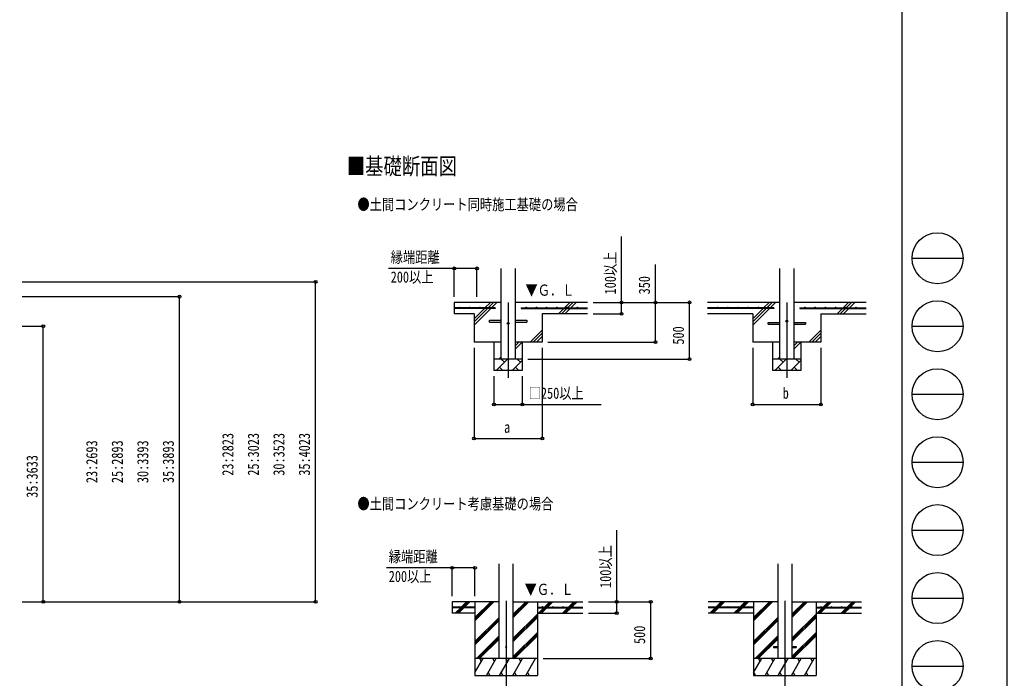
# Model space of a CAD drawing. Units: millimetres, scale not verified. Extents: x -12615 to 12615, y -8910 to 8910.
# Drawn here: x 3907 to 12615, y -5657 to 155 of the extents above; entities that cross this region are included whole.
import ezdxf
from ezdxf.enums import TextEntityAlignment as Align

# ---------------------------------------------------------------- set-up
doc = ezdxf.new("R2010")
doc.units = ezdxf.units.MM
doc.header["$LTSCALE"] = 40
for name, color, linetype in [('0-2_USER1', 3, 'Continuous'), ('0-3_YKK_12', 2, 'Continuous'), ('0-4_YKK_13', 4, 'Continuous'), ('0-5_YKK_A1', 4, 'Continuous'), ('0-6_YKK_D', 6, 'Continuous'), ('0-7_YKK_ZWAK', 7, 'Continuous')]:
    doc.layers.add(name, color=color, linetype=linetype)
doc.styles.add('ＭＳ ゴシック', font='')
doc.styles.get('ＭＳ ゴシック').set_extended_font_data('MS Gothic')

msp = doc.modelspace()

# ---------------------------------------------------------------- linework, layer by layer
at = {"layer": '0-3_YKK_12'}
for p, q in [((8213.37, -2340.08), (8213.37, -3006.03)), ((10670.76, -2340.08), (10670.76, -3006.03)), ((8196.31, -4972.97), (8196.31, -5732.18)), ((10653.7, -4972.97), (10653.7, -5732.18))]:
    msp.add_line(p, q, dxfattribs=at)
at = {"layer": '0-4_YKK_13'}
for p, q in [((8048.37, -2497.08), (8150.87, -2497.08)), ((8048.37, -2513.08), (8048.37, -2497.08)), ((8048.37, -2513.08), (8150.87, -2513.08)), ((8275.87, -2497.08), (8378.37, -2497.08)), ((8275.87, -2513.08), (8378.37, -2513.08)), ((8378.37, -2497.08), (8378.37, -2513.08)), ((10505.76, -2517.08), (10608.26, -2517.08)), ((10505.76, -2533.08), (10505.76, -2517.08)), ((10733.26, -2517.08), (10835.76, -2517.08)), ((10835.76, -2517.08), (10835.76, -2533.08)), ((10505.76, -2533.08), (10608.26, -2533.08)), ((10733.26, -2533.08), (10835.76, -2533.08)), ((10553.7, -5377.68), (10553.7, -5386.68)), ((10553.7, -5377.68), (10591.2, -5377.68)), ((10553.7, -5386.68), (10591.2, -5386.68)), ((10716.2, -5377.68), (10753.7, -5377.68)), ((10716.2, -5386.68), (10753.7, -5386.68)), ((10753.7, -5377.68), (10753.7, -5386.68))]:
    msp.add_line(p, q, dxfattribs=at)
for centre, radius in [((8213.37, -2525.08), 8), ((10670.76, -2505.08), 8), ((8196.31, -5382.18), 5)]:
    msp.add_circle(centre, radius, dxfattribs=at)
at = {"layer": '0-5_YKK_A1'}
for p, q in [((8150.87, -2840.08), (8150.87, -2040.08)), ((8275.87, -2040.08), (8275.87, -2840.08)), ((10608.26, -2840.08), (10608.26, -2040.08)), ((10733.26, -2040.08), (10733.26, -2840.08)), ((8150.87, -2340.08), (7738.37, -2340.08)), ((7738.37, -2340.08), (7738.37, -2440.08)), ((8009.3, -2387.58), (8056.8, -2340.08)), ((8037.59, -2387.58), (8085.09, -2340.08)), ((8065.87, -2387.58), (8113.37, -2340.08)), ((8913.37, -2340.08), (8275.87, -2340.08)), ((8709.3, -2387.58), (8756.8, -2340.08)), ((8737.59, -2387.58), (8785.09, -2340.08)), ((8765.87, -2387.58), (8813.37, -2340.08)), ((10608.26, -2340.08), (9970.76, -2340.08)), ((10466.69, -2387.58), (10514.19, -2340.08)), ((10494.98, -2387.58), (10542.48, -2340.08)), ((10523.26, -2387.58), (10570.76, -2340.08)), ((11370.76, -2340.08), (10733.26, -2340.08)), ((11166.69, -2387.58), (11214.19, -2340.08)), ((11194.98, -2387.58), (11242.48, -2340.08)), ((11223.26, -2387.58), (11270.76, -2340.08)), ((8098.37, -2387.58), (7738.37, -2387.58)), ((8098.37, -2392.58), (7738.37, -2392.58)), ((7913.37, -2540.08), (8060.87, -2392.58)), ((7913.37, -2483.52), (8004.3, -2392.58)), ((7913.37, -2511.8), (8032.59, -2392.58)), ((8098.37, -2387.58), (8098.37, -2392.58)), ((8328.37, -2387.58), (8913.37, -2387.58)), ((8328.37, -2387.58), (8328.37, -2392.58)), ((8328.37, -2392.58), (8913.37, -2392.58)), ((8656.8, -2440.08), (8704.3, -2392.58)), ((8685.09, -2440.08), (8732.59, -2392.58)), ((8713.37, -2440.08), (8760.87, -2392.58)), ((10555.76, -2387.58), (9970.76, -2387.58)), ((10555.76, -2392.58), (9970.76, -2392.58)), ((10370.76, -2540.08), (10518.26, -2392.58)), ((10370.76, -2483.52), (10461.69, -2392.58)), ((10370.76, -2511.8), (10489.98, -2392.58)), ((10555.76, -2387.58), (10555.76, -2392.58)), ((10785.76, -2387.58), (11370.76, -2387.58)), ((10785.76, -2387.58), (10785.76, -2392.58)), ((10785.76, -2392.58), (11370.76, -2392.58)), ((11114.19, -2440.08), (11161.69, -2392.58)), ((11142.48, -2440.08), (11189.98, -2392.58)), ((11170.76, -2440.08), (11218.26, -2392.58)), ((7913.37, -2440.08), (7738.37, -2440.08)), ((7913.37, -2440.08), (7913.37, -2690.08)), ((8913.37, -2440.08), (8513.37, -2440.08)), ((8513.37, -2440.08), (8513.37, -2690.08)), ((10370.76, -2440.08), (9970.76, -2440.08)), ((10370.76, -2440.08), (10370.76, -2690.08)), ((10970.76, -2440.08), (10970.76, -2690.08)), ((10970.76, -2440.08), (11370.76, -2440.08)), ((8406.8, -2690.08), (8513.37, -2583.52)), ((8435.09, -2690.08), (8513.37, -2611.8)), ((10864.19, -2690.08), (10970.76, -2583.52)), ((10892.48, -2690.08), (10970.76, -2611.8)), ((8150.87, -2690.08), (7913.37, -2690.08)), ((8088.37, -2690.08), (8088.37, -2940.08)), ((8275.87, -2751.75), (8337.54, -2690.08)), ((8275.87, -2723.47), (8309.26, -2690.08)), ((8513.37, -2690.08), (8275.87, -2690.08)), ((8338.37, -2690.08), (8338.37, -2940.08)), ((8463.37, -2690.08), (8513.37, -2640.08)), ((10608.26, -2690.08), (10370.76, -2690.08)), ((10545.76, -2690.08), (10545.76, -2940.08)), ((10733.26, -2751.75), (10794.93, -2690.08)), ((10733.26, -2723.47), (10766.64, -2690.08)), ((10970.76, -2690.08), (10733.26, -2690.08)), ((10795.76, -2690.08), (10795.76, -2940.08)), ((10920.76, -2690.08), (10970.76, -2640.08)), ((8338.37, -2840.08), (8088.37, -2840.08)), ((8109.11, -2940.08), (8209.11, -2840.08)), ((8130.97, -2840.08), (8150.87, -2820.18)), ((8180.56, -2868.64), (8152, -2840.08)), ((8250.53, -2940.08), (8338.37, -2852.24)), ((8321.98, -2868.64), (8293.42, -2840.08)), ((10795.76, -2840.08), (10545.76, -2840.08)), ((10566.5, -2940.08), (10666.5, -2840.08)), ((10588.36, -2840.08), (10608.26, -2820.18)), ((10637.94, -2868.64), (10609.39, -2840.08)), ((10707.92, -2940.08), (10795.76, -2852.24)), ((10779.37, -2868.64), (10750.81, -2840.08)), ((8338.37, -2940.08), (8088.37, -2940.08)), ((8137.66, -2911.53), (8166.22, -2940.08)), ((8279.08, -2911.53), (8307.64, -2940.08)), ((10795.76, -2940.08), (10545.76, -2940.08)), ((10595.05, -2911.53), (10623.6, -2940.08)), ((10736.47, -2911.53), (10765.03, -2940.08)), ((8133.81, -5482.18), (8133.81, -4646.83)), ((8258.81, -5482.18), (8258.81, -4646.83)), ((10591.2, -4645.83), (10591.2, -5482.18)), ((10716.2, -4645.83), (10716.2, -5482.18)), ((7921.31, -5029.68), (7721.31, -5029.68)), ((7921.31, -5034.68), (7721.31, -5034.68)), ((7749.18, -5080.78), (7795.28, -5034.68)), ((7761.92, -5082.18), (7809.42, -5034.68)), ((7776.06, -5082.18), (7823.56, -5034.68)), ((7800.28, -5029.68), (7847.78, -4982.18)), ((7814.42, -5029.68), (7861.92, -4982.18)), ((7828.56, -5029.68), (7876.06, -4982.18)), ((7921.31, -4982.18), (7921.31, -5632.18)), ((7921.31, -5149.06), (8088.19, -4982.18)), ((7921.31, -5134.92), (8074.05, -4982.18)), ((7921.31, -5120.78), (8059.91, -4982.18)), ((7921.31, -5029.68), (7921.31, -5034.68)), ((8258.81, -5119.93), (8396.56, -4982.18)), ((8258.81, -5105.79), (8382.42, -4982.18)), ((8258.81, -5091.65), (8368.28, -4982.18)), ((8258.81, -4982.18), (8871.31, -4982.18)), ((8471.31, -4982.18), (8471.31, -5632.18)), ((8471.31, -5029.68), (8871.31, -5029.68)), ((8471.31, -5029.68), (8471.31, -5034.68)), ((8471.31, -5034.68), (8871.31, -5034.68)), ((8480.41, -5082.18), (8527.91, -5034.68)), ((8494.55, -5082.18), (8542.05, -5034.68)), ((8508.69, -5082.18), (8556.19, -5034.68)), ((8532.91, -5029.68), (8580.41, -4982.18)), ((8547.05, -5029.68), (8594.55, -4982.18)), ((8561.19, -5029.68), (8608.69, -4982.18)), ((8692.54, -5082.18), (8740.04, -5034.68)), ((8706.68, -5082.18), (8754.18, -5034.68)), ((8720.82, -5082.18), (8768.32, -5034.68)), ((8745.04, -5029.68), (8792.54, -4982.18)), ((8759.18, -5029.68), (8806.68, -4982.18)), ((8773.32, -5029.68), (8820.83, -4982.18)), ((10591.2, -4982.18), (9978.7, -4982.18)), ((10378.7, -5029.68), (9978.7, -5029.68)), ((10378.7, -5034.68), (9978.7, -5034.68)), ((9993.03, -5082.18), (10040.53, -5034.68)), ((10007.17, -5082.18), (10054.67, -5034.68)), ((10021.32, -5082.18), (10068.82, -5034.68)), ((10045.53, -5029.68), (10093.03, -4982.18)), ((10059.67, -5029.68), (10061.34, -5028.02)), ((10064.53, -5024.83), (10107.18, -4982.18)), ((10073.82, -5029.68), (10121.32, -4982.18)), ((10206.57, -5080.78), (10252.66, -5034.68)), ((10219.31, -5082.18), (10266.81, -5034.68)), ((10233.45, -5082.18), (10280.95, -5034.68)), ((10257.66, -5029.68), (10305.17, -4982.18)), ((10271.81, -5029.68), (10319.31, -4982.18)), ((10285.95, -5029.68), (10333.45, -4982.18)), ((10378.7, -4982.18), (10378.7, -5632.18)), ((10378.7, -5149.06), (10545.58, -4982.18)), ((10378.7, -5134.92), (10531.44, -4982.18)), ((10378.7, -5120.78), (10517.3, -4982.18)), ((10378.7, -5029.68), (10378.7, -5034.68)), ((10716.2, -5119.93), (10853.95, -4982.18)), ((10716.2, -5105.79), (10839.81, -4982.18)), ((10716.2, -5091.65), (10825.67, -4982.18)), ((10716.2, -4982.18), (11328.7, -4982.18)), ((10928.7, -4982.18), (10928.7, -5632.18)), ((10928.7, -5029.68), (11328.7, -5029.68)), ((10928.7, -5029.68), (10928.7, -5034.68)), ((10928.7, -5034.68), (11328.7, -5034.68)), ((10937.8, -5082.18), (10985.3, -5034.68)), ((10951.94, -5082.18), (10999.44, -5034.68)), ((10966.08, -5082.18), (11013.58, -5034.68)), ((10990.3, -5029.68), (11037.8, -4982.18)), ((11004.44, -5029.68), (11051.94, -4982.18)), ((11018.58, -5029.68), (11066.08, -4982.18)), ((11149.93, -5082.18), (11197.43, -5034.68)), ((11164.07, -5082.18), (11211.57, -5034.68)), ((11178.21, -5082.18), (11225.71, -5034.68)), ((11202.43, -5029.68), (11249.93, -4982.18)), ((11216.57, -5029.68), (11264.07, -4982.18)), ((11230.71, -5029.68), (11278.21, -4982.18)), ((7921.31, -5082.18), (7721.31, -5082.18)), ((7921.31, -5332.91), (8133.81, -5120.41)), ((7921.31, -5347.05), (8133.81, -5134.55)), ((8258.81, -5303.78), (8471.31, -5091.28)), ((8258.81, -5317.92), (8471.31, -5105.42)), ((8258.81, -5332.06), (8471.31, -5119.56)), ((8471.31, -5082.18), (8871.31, -5082.18)), ((10378.7, -5082.18), (9978.7, -5082.18)), ((10378.7, -5332.91), (10591.2, -5120.41)), ((10378.7, -5347.05), (10591.2, -5134.55)), ((10716.2, -5303.78), (10928.7, -5091.28)), ((10716.2, -5317.92), (10928.7, -5105.42)), ((10716.2, -5332.06), (10928.7, -5119.56)), ((10928.7, -5082.18), (11328.7, -5082.18)), ((7921.31, -5361.19), (8133.81, -5148.7)), ((10378.7, -5361.19), (10591.2, -5148.7)), ((7934.17, -5482.18), (8133.81, -5282.54)), ((7948.31, -5482.18), (8133.81, -5296.68)), ((7962.46, -5482.18), (8133.81, -5310.83)), ((8258.81, -5465.91), (8471.31, -5253.41)), ((8258.81, -5480.05), (8471.31, -5267.55)), ((8270.82, -5482.18), (8471.31, -5281.69)), ((10391.56, -5482.18), (10591.2, -5282.54)), ((10405.7, -5482.18), (10591.2, -5296.68)), ((10419.84, -5482.18), (10591.2, -5310.83)), ((10716.2, -5465.91), (10928.7, -5253.41)), ((10716.2, -5480.05), (10928.7, -5267.55)), ((10728.21, -5482.18), (10928.7, -5281.69)), ((8471.31, -5482.18), (7921.31, -5482.18)), ((7921.31, -5607.63), (7993.74, -5482.18)), ((7978.74, -5508.17), (7963.74, -5482.18)), ((8022.61, -5632.18), (8109.21, -5482.18)), ((8094.21, -5508.16), (8079.21, -5482.18)), ((8138.08, -5632.18), (8224.68, -5482.18)), ((8209.68, -5508.17), (8194.68, -5482.18)), ((8253.55, -5632.18), (8340.15, -5482.18)), ((8325.15, -5508.17), (8310.15, -5482.18)), ((8369.02, -5632.18), (8455.62, -5482.18)), ((8425.62, -5482.18), (8425.62, -5482.18)), ((10928.7, -5482.18), (10378.7, -5482.18)), ((10378.7, -5607.63), (10451.13, -5482.18)), ((10436.13, -5508.17), (10421.13, -5482.18)), ((10480, -5632.18), (10566.6, -5482.18)), ((10551.6, -5508.16), (10536.6, -5482.18)), ((10595.47, -5632.18), (10682.07, -5482.18)), ((10667.07, -5508.17), (10652.07, -5482.18)), ((10710.94, -5632.18), (10797.54, -5482.18)), ((10782.54, -5508.17), (10767.54, -5482.18)), ((10826.41, -5632.18), (10913.01, -5482.18)), ((10898.01, -5508.16), (10883.01, -5482.18)), ((7921.31, -5632.18), (8471.31, -5632.18)), ((8037.61, -5606.2), (8052.61, -5632.18)), ((8153.08, -5606.2), (8168.08, -5632.18)), ((8268.55, -5606.2), (8283.55, -5632.18)), ((8384.02, -5606.2), (8399.02, -5632.18)), ((10378.7, -5632.18), (10928.7, -5632.18)), ((10379.53, -5606.2), (10394.52, -5632.18)), ((10495, -5606.2), (10509.99, -5632.18)), ((10610.47, -5606.2), (10625.46, -5632.18)), ((10725.94, -5606.2), (10740.94, -5632.18)), ((10841.41, -5606.2), (10856.4, -5632.18))]:
    msp.add_line(p, q, dxfattribs=at)
msp.add_lwpolyline([(8133.81, -4982.18), (7721.31, -4982.18), (7721.31, -5082.18)], dxfattribs=at)
for centre in [(7783.37, -2385.08), (7873.37, -2385.08), (7963.37, -2385.08), (8053.37, -2385.08), (8373.37, -2385.08), (8463.37, -2385.08), (8553.37, -2385.08), (8643.37, -2385.08), (8733.37, -2385.08), (8823.37, -2385.08), (10060.76, -2385.08), (10150.76, -2385.08), (10240.76, -2385.08), (10330.76, -2385.08), (10420.76, -2385.08), (10510.76, -2385.08), (10830.76, -2385.08), (10920.76, -2385.08), (11010.76, -2385.08), (11100.76, -2385.08), (11190.76, -2385.08), (11280.76, -2385.08), (7786.31, -5027.18), (7876.31, -5027.18), (8516.31, -5027.18), (8606.31, -5027.18), (8696.31, -5027.18), (8786.31, -5027.18), (10063.7, -5027.18), (10153.7, -5027.18), (10243.7, -5027.18), (10333.7, -5027.18), (10973.7, -5027.18), (11063.7, -5027.18), (11153.7, -5027.18), (11243.7, -5027.18)]:
    msp.add_circle(centre, 2.5, dxfattribs=at)
at = {"layer": '0-6_YKK_D'}
for p, q in [((7738.37, -2290.08), (7738.37, -2039.08)), ((7938.37, -2290.08), (7938.37, -2039.08)), ((3928.27, -2159.07), (6516.42, -2159.07)), ((6515.42, -4982.18), (6515.42, -2159.07)), ((3929.27, -2289.18), (5316.42, -2289.18)), ((5315.42, -4982.18), (5315.42, -2289.18)), ((8963.37, -2340.08), (9214.37, -2340.08)), ((8963.37, -2340.08), (9814.37, -2340.08)), ((8963.37, -2340.08), (9514.37, -2340.08)), ((9813.37, -2840.08), (9813.37, -2340.08)), ((8963.37, -2440.08), (9214.37, -2440.08)), ((3928.27, -2549.18), (4115.42, -2549.18)), ((4114.42, -4982.18), (4114.42, -2549.18)), ((8563.37, -2690.08), (9514.37, -2690.08)), ((7913.37, -2740.08), (7913.37, -3541.08)), ((8514.37, -2740.08), (8514.37, -3541.08)), ((10370.76, -2740.08), (10370.76, -3241.08)), ((10970.76, -2740.08), (10970.76, -3241.08)), ((8388.37, -2840.08), (9814.37, -2840.08)), ((8088.37, -2990.08), (8088.37, -3241.08)), ((8338.37, -2990.08), (8338.37, -3241.08)), ((10370.76, -3240.08), (10970.76, -3240.08)), ((7913.37, -3540.08), (8514.37, -3540.08)), ((7721.31, -4932.18), (7721.31, -4681.18)), ((7921.31, -4932.18), (7921.31, -4681.18)), ((3928.27, -4982.18), (4115.42, -4982.18)), ((3928.27, -4982.18), (6516.42, -4982.18)), ((3929.27, -4982.18), (5316.42, -4982.18)), ((8921.31, -4982.18), (9472.31, -4982.18)), ((8921.31, -4982.18), (9172.31, -4982.18)), ((9471.31, -5482.18), (9471.31, -4982.18)), ((8921.31, -5082.18), (9172.31, -5082.18)), ((8521.31, -5482.18), (9472.31, -5482.18))]:
    msp.add_line(p, q, dxfattribs=at)
for points in [[(9213.37, -2440.08), (9213.37, -2340.08), (9213.37, -1759.48)], [(7938.37, -2040.08), (7738.37, -2040.08), (7157.77, -2040.08)], [(9513.37, -2690.08), (9513.37, -2340.08), (9513.37, -2004.28)], [(8088.37, -3240.08), (8338.37, -3240.08), (9034.17, -3240.08)], [(9171.31, -5082.18), (9171.31, -4982.18), (9171.31, -4350.58)], [(7921.31, -4682.18), (7721.31, -4682.18), (7140.71, -4682.18)]]:
    msp.add_lwpolyline(points, dxfattribs=at)
for centre in [(7738.37, -2040.08), (7938.37, -2040.08), (6515.42, -2159.07), (5315.42, -2289.18), (9213.37, -2340.08), (9513.37, -2340.08), (9813.37, -2340.08), (9213.37, -2440.08), (4114.42, -2549.18), (9513.37, -2690.08), (9813.37, -2840.08), (8088.37, -3240.08), (8338.37, -3240.08), (10370.76, -3240.08), (10970.76, -3240.08), (7913.37, -3540.08), (8514.37, -3540.08), (7721.31, -4682.18), (7921.31, -4682.18), (4114.42, -4982.18), (5315.42, -4982.18), (6515.42, -4982.18), (9171.31, -4982.18), (9471.31, -4982.18), (9171.31, -5082.18), (9471.31, -5482.18)]:
    msp.add_circle(centre, 12.75, dxfattribs=at)
at = {"layer": '0-7_YKK_ZWAK'}
for p, q in [((11685.06, 8325), (11685.06, -7575)), ((11775.06, -1950), (12225.06, -1950)), ((11775.06, -2550), (12225.06, -2550)), ((11775.06, -3150), (12225.06, -3150)), ((11775.06, -3750), (12225.06, -3750)), ((11775.06, -4350), (12225.06, -4350)), ((11775.06, -4950), (12225.06, -4950)), ((11775.06, -5550), (12225.06, -5550))]:
    msp.add_line(p, q, dxfattribs=at)
msp.add_lwpolyline([(-12615, -8910), (12615, -8910), (12615, 8910), (-12615, 8910)], close=True, dxfattribs=at)
for centre in [(12000.06, -1950), (12000.06, -2550), (12000.06, -3150), (12000.06, -3750), (12000.06, -4350), (12000.06, -4950), (12000.06, -5550)]:
    msp.add_circle(centre, 225, dxfattribs=at)

# ---------------------------------------------------------------- texts
at = {"layer": '0-2_USER1', "style": 'ＭＳ ゴシック', "width": 0.8}
for s, height, p in [('■基礎断面図', 148.5, (6789.74, -1256.35)), ('●土間コンクリート同時施工基礎の場合', 98.97, (6884.49, -1554.26)), ('●土間コンクリート考慮基礎の場合', 98.97, (6884.49, -4196.36))]:
    msp.add_text(s, height=height, dxfattribs=at).set_placement(p, align=Align.BOTTOM_LEFT)
at = {"layer": '0-5_YKK_A1', "style": 'ＭＳ ゴシック', "width": 0.8}
for p in [(8366.03, -2310.58), (8358.54, -4951.52)]:
    msp.add_text('▼Ｇ．Ｌ', height=98.97, dxfattribs=at).set_placement(p, align=Align.BOTTOM_LEFT)
at = {"layer": '0-6_YKK_D', "style": 'ＭＳ ゴシック', "width": 0.8}
for s, p in [('縁端距離', (7177.77, -2020.08)), ('200以上', (7177.77, -2195.08)), ('□250以上', (8394.97, -3220.08)), ('b', (10634.76, -3220.08)), ('a', (8177.87, -3520.08)), ('縁端距離', (7160.71, -4662.18)), ('200以上', (7160.71, -4837.18))]:
    msp.add_text(s, height=98.97, dxfattribs=at).set_placement(p, align=Align.BOTTOM_LEFT)
for s, p in [('100以上', (9193.37, -2269.08)), ('350', (9493.37, -2269.08)), ('500', (9793.37, -2712.48)), ('23:2693', (4620.42, -3934.48)), ('25:2893', (4845.42, -3934.48)), ('30:3393', (5070.42, -3934.48)), ('35:3893', (5295.42, -3934.48)), ('23:2823', (5820.42, -3869.43)), ('25:3023', (6045.42, -3869.43)), ('30:3523', (6270.42, -3869.43)), ('35:4023', (6495.42, -3869.43)), ('35:3633', (4094.42, -4064.48)), ('100以上', (9151.31, -4860.18)), ('500', (9451.31, -5354.58))]:
    msp.add_text(s, height=98.97, rotation=90, dxfattribs=at).set_placement(p, align=Align.BOTTOM_LEFT)

doc.saveas('drawing.dxf')
